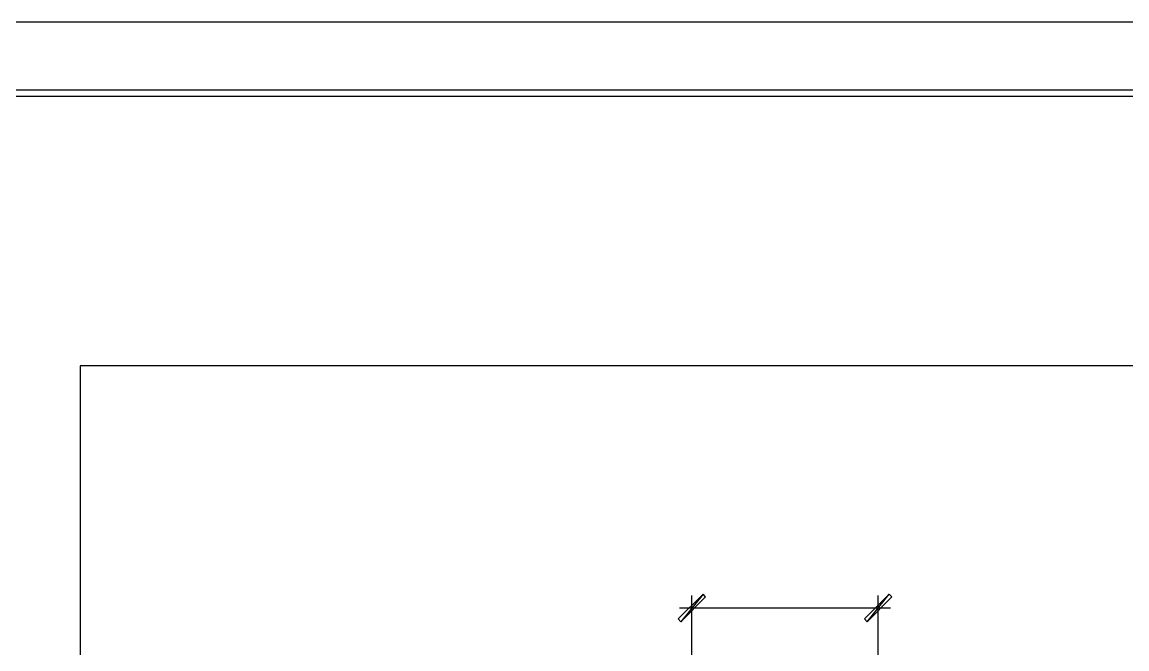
# Model space of a CAD drawing. Header units: millimetres. Extents: x 10 to 831, y 7 to 587.
# Drawn here: x 298.8 to 385.6, y 537.6 to 586.9 of the extents above; entities that cross this region are included whole.
import ezdxf

# ---------------------------------------------------------------- set-up
doc = ezdxf.new("R2010")
doc.units = ezdxf.units.MM
doc.layers.get('0').update_dxf_attribs({"linetype": 'CONTINUOUS'})

msp = doc.modelspace()

# ---------------------------------------------------------------- linework, layer by layer
at = {"color": 9}
for p, q in [((831.144, 586.863), (10.163, 586.863)), ((825.779, 581.501), (15.5291, 581.501))]:
    msp.add_line(p, q, dxfattribs=at)
at = {"color": 0}
for p, q in [((714.005, 581.007), (20.4088, 581.007)), ((430.237, 559.812), (303.322, 559.812)), ((303.322, 559.812), (303.322, 185.004)), ((350.333, 539.905), (352.291, 541.853)), ((352.291, 541.853), (350.545, 539.694)), ((352.291, 541.853), (350.545, 539.694)), ((352.291, 541.853), (350.545, 539.694)), ((352.291, 541.853), (350.545, 539.694)), ((350.545, 539.694), (352.492, 541.651)), ((350.545, 539.694), (352.492, 541.651)), ((351.412, 532.507), (351.412, 541.747)), ((352.492, 541.651), (352.291, 541.853)), ((352.492, 541.651), (352.291, 541.853)), ((366.938, 541.853), (364.98, 539.905)), ((366.938, 541.853), (364.98, 539.905)), ((365.192, 539.694), (366.938, 541.853)), ((365.192, 539.694), (366.938, 541.853)), ((365.192, 539.694), (366.938, 541.853)), ((365.192, 539.694), (366.938, 541.853)), ((367.139, 541.651), (365.192, 539.694)), ((366.06, 532.507), (366.06, 541.747)), ((366.938, 541.853), (367.139, 541.651)), ((366.938, 541.853), (367.139, 541.651)), ((350.439, 540.773), (367.034, 540.773)), ((350.545, 539.694), (350.333, 539.905)), ((350.545, 539.694), (350.333, 539.905)), ((364.98, 539.905), (365.192, 539.694)), ((364.98, 539.905), (365.192, 539.694))]:
    msp.add_line(p, q, dxfattribs=at)

doc.saveas('drawing.dxf')
